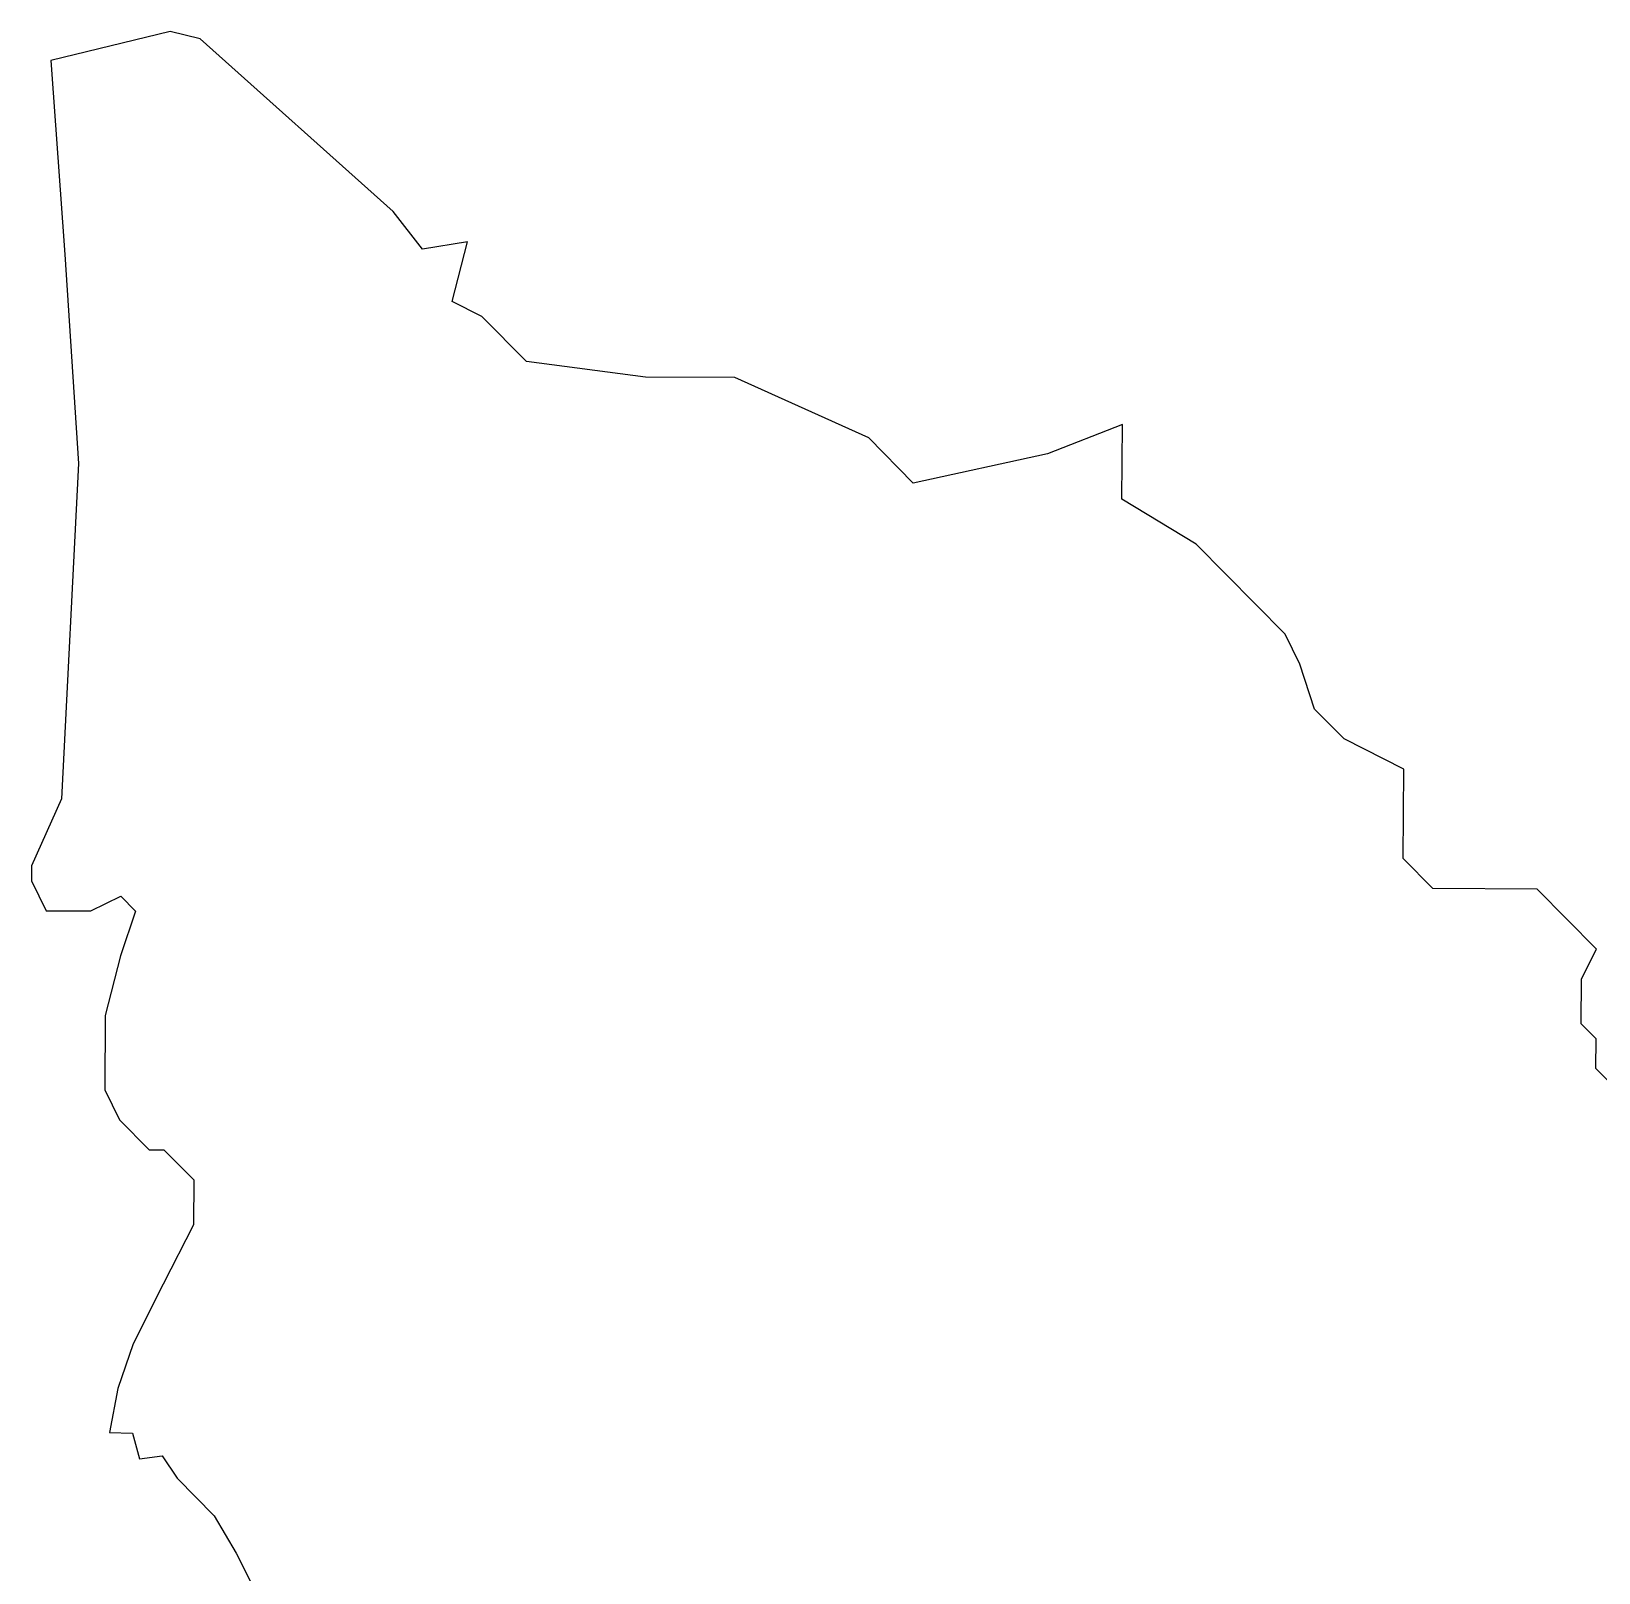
# Model space of a CAD drawing. Header units: metres. Extents: x 310954 to 315624, y 1906313 to 1910742.
# Drawn here: x 311403 to 313436, y 1908744 to 1910742 of the extents above; entities that cross this region are included whole.
import ezdxf

# ---------------------------------------------------------------- set-up
doc = ezdxf.new("R2010")
doc.units = ezdxf.units.M
doc.layers.add('VILLAGE BOUNDRY', color=10, linetype='Continuous')

msp = doc.modelspace()

# ---------------------------------------------------------------- linework, layer by layer
at = {"layer": 'VILLAGE BOUNDRY'}
msp.add_lwpolyline([(313451.3, 1909377.8), (313432, 1909397.2), (313432.2, 1909435.9), (313413, 1909455.4), (313413.4, 1909513.4), (313432.9, 1909551.9), (313394.5, 1909590.8), (313356, 1909629.7), (313220.6, 1909630.5), (313182.2, 1909669.4), (313182.9, 1909785.4), (313105.8, 1909824.5), (313067.3, 1909863.3), (313048.3, 1909921.4), (313029.2, 1909960.2), (312913.9, 1910076.9), (312817.5, 1910135.4), (312818, 1910232.1), (312721.1, 1910194), (312546.9, 1910156.3), (312489.3, 1910214.7), (312315.6, 1910293), (312199.6, 1910293.6), (312045.1, 1910313.9), (311987.4, 1910372.2), (311948.8, 1910391.7), (311968.6, 1910469), (311910.6, 1910459.6), (311872.2, 1910508.1), (311622.1, 1910732), (311583.4, 1910741.8), (311428.5, 1910704), (311446.5, 1910452.6), (311464.3, 1910181.8), (311442.5, 1909746.9), (311403.3, 1909660), (311403.2, 1909640.7), (311422.3, 1909601.9), (311480.3, 1909601.6), (311519.1, 1909620.8), (311538.4, 1909601.3), (311518.7, 1909543.4), (311498.9, 1909466.2), (311498.4, 1909369.5), (311517.5, 1909330.7), (311555.9, 1909291.8), (311575.2, 1909291.7), (311613.7, 1909252.9), (311613.4, 1909194.8), (311574.3, 1909117.7), (311535.2, 1909040.6), (311515.5, 1908982.7), (311504.5, 1908925.5), (311534.5, 1908924.6), (311543.5, 1908891.2), (311573, 1908895.4), (311592.2, 1908866.2), (311640.2, 1908817.6), (311669, 1908769.1), (311688.1, 1908730.4)], dxfattribs=at)

doc.saveas('drawing.dxf')
